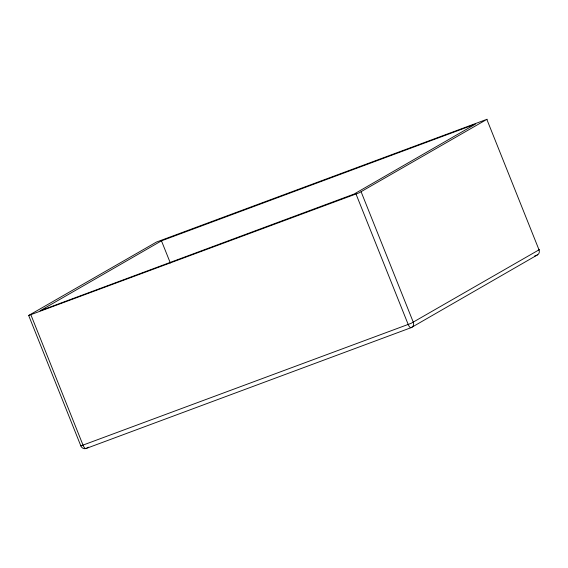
<?xml version="1.0" encoding="UTF-8"?>
<svg xmlns="http://www.w3.org/2000/svg" width="568" height="568" viewBox="0 0 568 568"><rect width="100%" height="100%" fill="white"/><g stroke="black" fill="none" stroke-linecap="round" stroke-linejoin="round"><path stroke-width="0.85" d="M28.67 315.467L359.054 192.85L487.131 119.23L156.47 242.053L28.67 315.467L80.841 445.908A4.267 3.933 60.1 0 0 86.116 448.486L411.211 327.629L536.923 255.202A4.267 1.626 69.6 0 0 537.399 254.386M80.841 445.908L411.09 323.348L539.302 249.671L538.776 249.742M161.468 240.839L40.044 310.795L354.056 194.064L475.48 124.101L161.468 240.839L170.343 263.012M88.416 447.158L86.116 448.486A4.267 1.626 69.6 0 1 83.105 445.355L30.935 314.913M534.424 256.132L536.923 255.202A4.267 3.933 60.1 0 0 539.032 249.877L486.861 119.436M361.149 191.863L413.319 322.304A4.267 3.933 60.1 0 1 411.211 327.629A4.267 1.626 69.6 0 1 408.2 324.498L356.029 194.057"/></g></svg>
